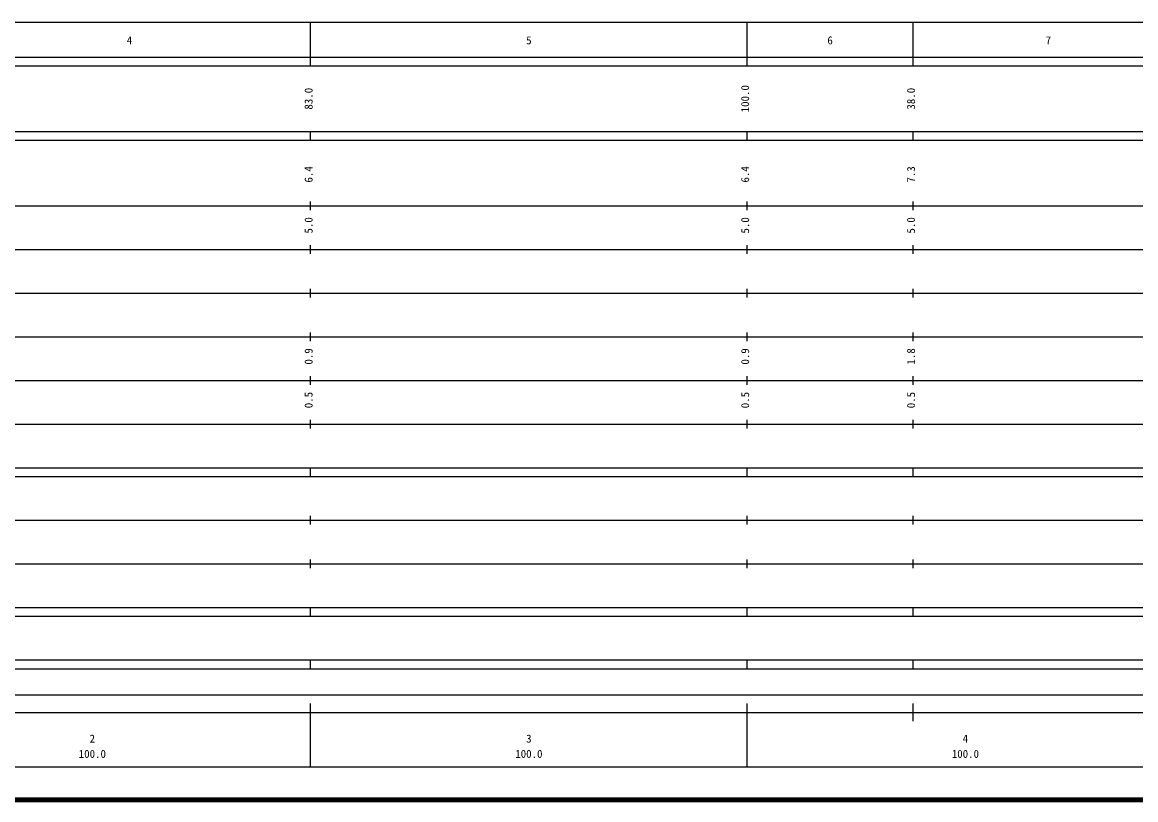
# Model space of a CAD drawing. Units: millimetres on the paper, enlarged 1000 times. Extents: x 40000 to 680000, y 20000 to 380000.
# Drawn here: x 201946 to 457013, y 20000 to 198000 of the extents above; entities that cross this region are included whole.
import ezdxf
from ezdxf.enums import TextEntityAlignment as Align

# ---------------------------------------------------------------- set-up
doc = ezdxf.new("R2010")
doc.units = ezdxf.units.MM
doc.header["$LTSCALE"] = 1000
doc.layers.add('M-TTL', color=2, linetype='Continuous', lineweight=140)
doc.layers.add('M-TTL-BAND', color=7, linetype='Continuous', lineweight=25)
doc.styles.add('ＭＳ ゴシック', font='')
doc.styles.get('ＭＳ ゴシック').set_extended_font_data('MS Gothic')

msp = doc.modelspace()

# ---------------------------------------------------------------- linework, layer by layer
at = {"layer": 'M-TTL'}
msp.add_line((40000, 20000), (680000, 20000), dxfattribs=at)
at = {"layer": 'M-TTL-BAND'}
for p, q in [((68000, 198000), (579000, 198000)), ((268000, 188000), (268000, 198000)), ((368000, 188000), (368000, 198000)), ((406000, 188000), (406000, 198000)), ((40000, 190000), (579000, 190000)), ((40000, 188000), (579000, 188000)), ((40000, 173000), (579000, 173000)), ((40000, 171000), (579000, 171000)), ((268000, 171000), (268000, 173000)), ((368000, 171000), (368000, 173000)), ((406000, 171000), (406000, 173000)), ((40000, 156000), (579000, 156000)), ((268000, 155000), (268000, 157000)), ((368000, 155000), (368000, 157000)), ((406000, 155000), (406000, 157000)), ((46000, 146000), (579000, 146000)), ((268000, 145000), (268000, 147000)), ((368000, 145000), (368000, 147000)), ((406000, 145000), (406000, 147000)), ((52000, 136000), (579000, 136000)), ((268000, 135000), (268000, 137000)), ((368000, 135000), (368000, 137000)), ((406000, 135000), (406000, 137000)), ((46000, 126000), (579000, 126000)), ((268000, 125000), (268000, 127000)), ((368000, 125000), (368000, 127000)), ((406000, 125000), (406000, 127000)), ((52000, 116000), (579000, 116000)), ((268000, 115000), (268000, 117000)), ((368000, 115000), (368000, 117000)), ((406000, 115000), (406000, 117000)), ((46000, 106000), (579000, 106000)), ((268000, 105000), (268000, 107000)), ((368000, 105000), (368000, 107000)), ((406000, 105000), (406000, 107000)), ((40000, 96000), (579000, 96000)), ((268000, 94000), (268000, 96000)), ((368000, 94000), (368000, 96000)), ((406000, 94000), (406000, 96000)), ((40000, 94000), (579000, 94000)), ((268000, 83000), (268000, 85000)), ((368000, 83000), (368000, 85000)), ((406000, 83000), (406000, 85000)), ((49000, 84000), (579000, 84000)), ((40000, 74000), (579000, 74000)), ((268000, 73000), (268000, 75000)), ((368000, 73000), (368000, 75000)), ((406000, 73000), (406000, 75000)), ((40000, 64000), (579000, 64000)), ((268000, 62000), (268000, 64000)), ((368000, 62000), (368000, 64000)), ((406000, 62000), (406000, 64000)), ((40000, 62000), (579000, 62000)), ((40000, 52000), (579000, 52000)), ((268000, 50000), (268000, 52000)), ((368000, 50000), (368000, 52000)), ((406000, 50000), (406000, 52000)), ((40000, 50000), (579000, 50000)), ((71000, 44000), (565000, 44000)), ((268000, 27500), (268000, 42000)), ((368000, 27500), (368000, 42000)), ((406000, 38000), (406000, 42000)), ((40000, 40000), (579000, 40000)), ((68000, 27500), (579000, 27500))]:
    msp.add_line(p, q, dxfattribs=at)

# ---------------------------------------------------------------- texts
at = {"layer": 'M-TTL-BAND', "style": 'ＭＳ ゴシック'}
for s, p in [('4', (226500, 192405)), ('5', (318000, 192405)), ('6', (387000, 192405)), ('7', (437000, 192405)), ('2', (218000, 32523)), ('3', (318000, 32523)), ('4', (418000, 32523)), ('100.0', (218000, 29033)), ('100.0', (318000, 29033)), ('100.0', (418000, 29033))]:
    msp.add_text(s, height=1833, dxfattribs=at).set_placement(p, align=Align.BOTTOM_CENTER)
for s, p in [('83.0', (269000, 180500)), ('100.0', (369000, 180500)), ('38.0', (407000, 180500)), ('6.4', (269000, 163174)), ('6.4', (369000, 163174)), ('7.3', (407000, 163174)), ('5.0', (269000, 151500)), ('5.0', (369000, 151500)), ('5.0', (407000, 151500)), ('0.9', (269000, 121500)), ('0.9', (369000, 121500)), ('1.8', (407000, 121500)), ('0.5', (269000, 111500)), ('0.5', (369000, 111500)), ('0.5', (407000, 111500))]:
    msp.add_text(s, height=1833, rotation=90, dxfattribs=at).set_placement(p, align=Align.BOTTOM_CENTER)

doc.saveas('drawing.dxf')
